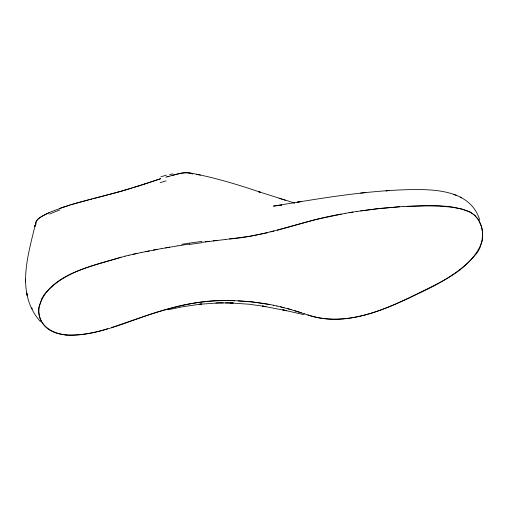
<?xml version="1.0" encoding="UTF-8"?>
<svg xmlns="http://www.w3.org/2000/svg" width="508" height="508" viewBox="0 0 508 508"><rect width="100%" height="100%" fill="white"/><g stroke="black" fill="none" stroke-linecap="round" stroke-linejoin="round"><path stroke-width="0.76" d="M40.519 321.697C15.811 294.081 27.54 257.131 35.046 225.66L34.855 226.543L35.109 225.33M34.944 226.124L35.135 225.241M41.783 298.818L39.148 306.921A46.234 32.645 -21 0 0 38.754 311.918C42.647 344.062 86.728 335.731 107.62 328.689M43.288 215.538C40.113 217.557 34.995 220.148 35.7 224.625M48.832 212.795C44.425 215.506 35.122 217.976 35.808 224.492M59.258 208.559L69.583 205.118M63.741 207.067L51.206 211.753A60.554 42.12 -18.3 0 0 47.638 213.373M145.948 183.572L160.604 178.695M144.805 183.953L160.522 178.778M145.834 183.598L138.982 185.845M144.678 183.979L137.801 186.22M138.843 185.858L124.676 190.183M137.674 186.233L132.969 187.7M111.716 327.482C151.505 314.122 191.91 297.726 234.766 300.793M69.539 205.181L74.238 203.708A172.752 122.453 -18.6 0 1 77.794 202.692L118.567 191.948M70.714 204.819L88.582 199.854M131.788 188.062L125.863 189.833M123.488 190.525L125.774 189.89M165.887 177.152C174.142 175.196 182.747 171.221 191.313 173.501M122.295 190.875L124.568 190.246M121.101 191.211L123.361 190.589M119.907 191.554L122.161 190.938M118.713 191.891L120.961 191.275M117.513 192.227L119.761 191.618M166.961 176.79L169.031 176.219M117.38 192.284L109.144 194.526M277.311 230.232L315.862 219.507L345.142 213.379M107.899 194.837L105.493 195.472M89.789 199.542L92.119 198.926M105.562 195.472L93.313 198.615M121.05 257.156C92.507 266.681 48.895 273.202 39.046 306.889C38.71 309.08 38.659 311.309 38.9 313.512C39.707 324.352 49.86 331.489 59.849 333.826M172.149 175.387C178.708 174.123 186.023 170.847 192.494 173.958M270.662 231.883L274.002 231.045M125.057 256.159C96.952 264.509 64.23 270.535 44.533 294.24A37.833 26.676 -21.5 0 0 41.808 298.818M124.943 256.197L129.064 255.206M168.205 309.734L182.753 306.718L201.638 304.006L199.422 304.254L218.453 302.939L233.267 302.99L225.533 302.863M129 255.232L137.077 253.409M267.348 232.747L249.422 236.309L225.539 239.478M133.058 254.305L141.097 252.559M141.192 252.546L157.505 249.345M145.269 251.708L149.346 250.901M341.306 214.071C303.587 220.332 267.957 236.023 229.61 239.001M153.289 250.139L161.582 248.596M161.506 248.622L177.749 245.84M165.614 247.891L169.71 247.18M345.173 213.36L352.908 212.071M301.073 201.587L297.091 202.254C332.01 196.52 367.106 191.275 402.507 189.852C429.743 189.001 469.817 187.827 479.768 220.002M349.072 212.687L356.914 211.423M299.002 201.936L273.399 206.102L281.54 205.156L277.47 205.511L280.518 205.238M177.838 245.834L181.737 245.212M181.839 245.199L189.719 244.005M356.826 211.461L376.511 208.826L399.574 206.731M360.756 210.877L380.39 208.42L403.333 206.489M201.435 242.373L225.444 239.497M205.302 241.871L209.239 241.376M213.227 240.9L217.265 240.43M365.798 192.564L360.68 193.104M386.779 190.786L385.972 190.843L389.014 190.621M403.25 206.502C425.361 206.172 449.053 203.016 469.881 212.103M406.984 206.292L425.387 205.753L439.369 206.083L451.847 207.169L462.134 209.08L469.684 211.76L474.77 215.309L478.504 219.958L481.584 226.816M215.817 302.984L223.329 302.851M230.391 302.946L249.225 304.241L265.938 306.591L262.363 306.032L286.671 310.725L282.766 309.861L303.974 314.681M238.284 300.939L252.139 301.936L269.818 304.533M66.046 335.039C102.21 336.366 134.988 317.246 169.272 308.572C203.048 298.844 239.071 298.323 273.431 305.238M189.909 172.936C213.995 177.356 237.471 184.442 260.617 192.335L258.318 191.599L294.062 202.851M200.387 175.095L196.672 174.32M273.272 305.206L277.038 306M276.885 305.968L291.147 309.607M280.492 306.788L284.086 307.67M294.672 202.997L293.141 202.578L294.291 202.914M287.75 308.629L301.327 312.826M307.81 314.865C337.591 325.164 369.411 315.697 396.989 303.371C425.526 290.189 456.997 277.711 477.285 252.635A33.185 24.359 -28.9 0 0 480.092 247.415L482.143 240.119L482.581 233.547M279.076 198.298L285.305 200.241M304.597 313.849C339.649 327.209 376.898 313.087 408.902 298.132C435.013 284.175 469.557 272.383 481.66 242.805A21.107 15.494 -28.9 0 0 482.263 239.998C483.178 233.185 482.27 225.939 478.58 220.04A28.848 20.434 -30.7 0 0 477.228 218.091L474.948 215.716M294.659 310.655L304.616 313.893M453.612 194.342L456.406 195.377M191.853 173.704L192.31 173.907M461.677 197.841L460.254 197.091M31.775 307.816L32.328 308.978M481.622 226.943L482.448 231.426M482.46 231.578L482.575 233.394M25.419 281.343L25.4 279.66L25.432 281.915M25.406 280.232L25.419 280.797M25.4 279.095L25.413 280.772M44.056 215.113A72.485 50.927 -18.2 0 1 47.593 213.303M63.773 207.15A172.853 118.567 -18.4 0 1 69.564 205.27M160.865 176.828A127.953 56.756 -25 0 1 166.383 175.184M182.035 244.265A308.591 105.334 -12.7 0 1 201.886 241.421M169.653 174.657A124.993 48.006 -23.4 0 1 172.847 173.825M160.185 182.696A104.134 46.736 -25.1 0 1 166.103 180.854M49.593 214.084A104.242 70.034 -18.5 0 1 59.817 209.956M66.072 334.988A39.319 27.775 -19.8 0 1 59.88 333.788M469.938 212.046A46.387 32.607 -27.4 0 1 474.986 215.684M189.56 244.431A298.075 101.003 -12.7 0 1 201.187 242.805M26.848 293.586L26.6 292.481L27.337 295.802L26.848 293.586"/></g></svg>
